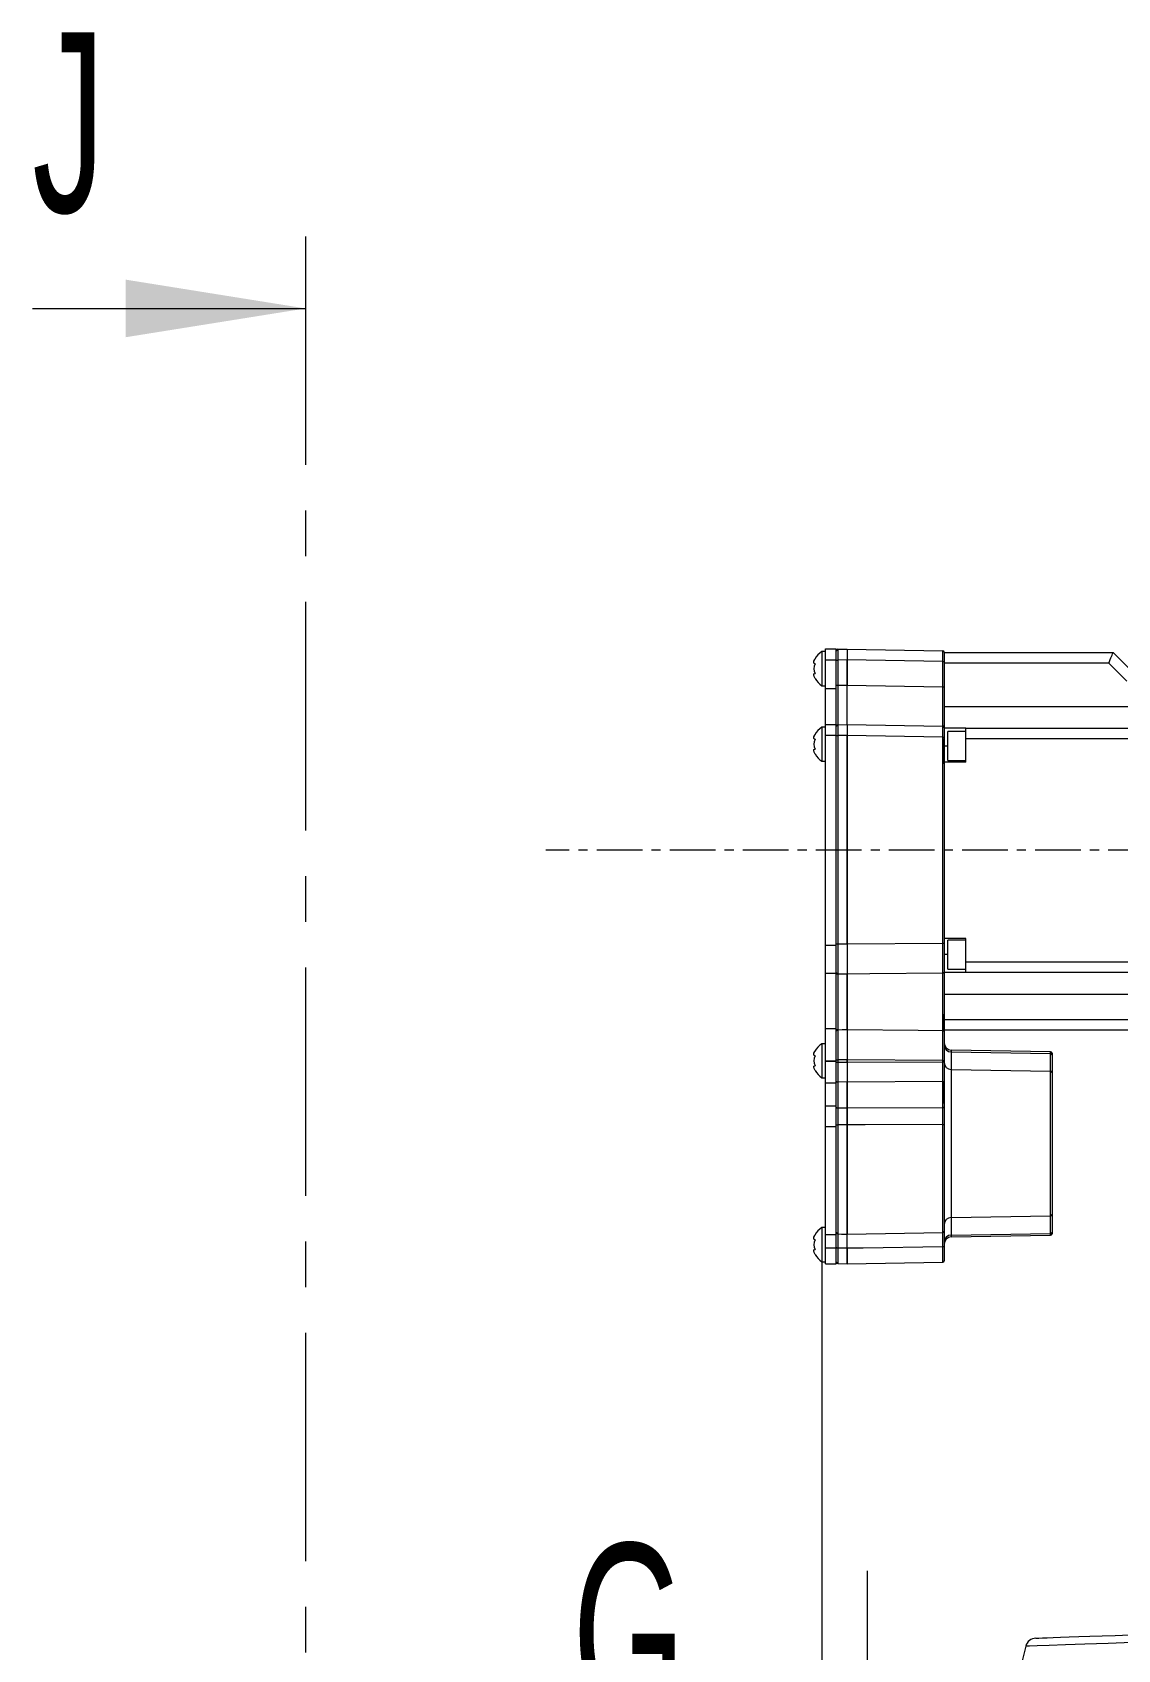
# Model space of a CAD drawing. Header units: millimetres. Extents: x 26 to 585, y 36 to 406.
# Drawn here: x 260.4 to 290.59, y 281.52 to 326.49 of the extents above; entities that cross this region are included whole.
import ezdxf

# ---------------------------------------------------------------- set-up
doc = ezdxf.new("R2010")
doc.units = ezdxf.units.MM
doc.linetypes.add('CENTER', pattern=[10.16, 6.35, -1.27, 1.27, -1.27])
doc.linetypes.add('CENTERX2', pattern=[20.32, 12.7, -2.54, 2.54, -2.54])
doc.styles.add('SLDTEXTSTYLE0', font='TXT', dxfattribs={"width": 0.605})
doc.dimstyles.new('SLDDIMSTYLE0', dxfattribs={"dimtxt": 3.5, "dimasz": 3.5, "dimexe": 0, "dimexo": 0.0625, "dimgap": 0.875, "dimtad": 1, "dimtoh": 1, "dimlfac": 10, "dimrnd": 1e-09, "dimzin": 12, "dimdsep": 46, "dimtxsty": 'SLDTEXTSTYLE0', "dimsah": 1, "dimcen": 0.09, "dimadec": 0, "dimazin": 0, "dimtfac": 1, "dimtdec": 3, "dimtofl": 0, "dimtmove": 0, "dimatfit": 3, "dimfxl": 1, "dimfrac": 2, "dimtolj": 1, "dimtzin": 12, "dimarcsym": 0})

# ---------------------------------------------------------------- blocks, each defined once
blk = doc.blocks.new('*D37')
at = {"color": 7, "linetype": 'Continuous', "lineweight": 0, "transparency": 16777216}
for p, q in [((282.361, 292.308), (282.361, 251.245)), ((304.611, 256.864), (304.611, 251.245)), ((282.361, 252.745), (304.611, 252.745))]:
    blk.add_line(p, q, dxfattribs=at)
for points in [[(282.361, 252.745), (285.861, 252.206), (285.861, 253.283)], [(304.611, 252.745), (301.111, 253.283), (301.111, 252.206)]]:
    blk.add_solid(points, dxfattribs=at)
at = {"color": 7, "linetype": 'Continuous', "lineweight": 0, "transparency": 16777216, "insert": (287.473, 257.256), "char_height": 3.5, "attachment_point": 1, "style": 'SLDTEXTSTYLE0'}
blk.add_mtext('222.5', dxfattribs=at)

msp = doc.modelspace()

# ---------------------------------------------------------------- linework, layer by layer
at = {"color": 7, "linetype": 'CENTER', "lineweight": 0}
msp.add_line((268.002395, 320.811008), (268.002395, 256.796795), dxfattribs=at)
at = {"color": 7, "linetype": 'Continuous', "lineweight": 0}
for p, q in [((260.402395, 318.811008), (268.002395, 318.811008)), ((283.618396, 283.711469), (283.618396, 276.111469))]:
    msp.add_line(p, q, dxfattribs=at)
at = {"color": 7, "linetype": 'Continuous', "lineweight": 15}
for p, q in [((282.46099, 309.346262), (282.760989, 309.346262)), ((282.46099, 309.046266), (282.46099, 309.346262)), ((282.760989, 309.046266), (282.760989, 309.346262)), ((282.799942, 309.334193), (283.059899, 309.340999)), ((283.06208, 309.341011), (285.721687, 309.294585)), ((283.06208, 309.341009), (283.06208, 309.341009)), ((282.46099, 309.271262), (282.360989, 309.271262)), ((282.360989, 309.271262), (282.360989, 308.321265)), ((282.46099, 309.046266), (282.760989, 309.046266)), ((282.46099, 308.246265), (282.46099, 309.046266)), ((282.760989, 308.246265), (282.760989, 309.046266)), ((282.760989, 309.034298), (282.799942, 309.034298)), ((283.059899, 309.041105), (282.799942, 309.034298)), ((282.799942, 309.034298), (282.799942, 308.333815)), ((283.059899, 308.340842), (283.059899, 309.041057)), ((283.06208, 309.041057), (283.059899, 309.041057)), ((283.06208, 309.041057), (283.06208, 308.340842)), ((285.721687, 308.994631), (283.06208, 309.041057)), ((285.721687, 308.294416), (285.721687, 308.994631)), ((285.721687, 308.994631), (285.760989, 308.994631)), ((285.760989, 309.254591), (285.760989, 308.994631)), ((285.760989, 309.246264), (290.460989, 309.246264)), ((285.760989, 308.994631), (285.760989, 308.294416)), ((290.336726, 308.946262), (285.760989, 308.946262)), ((290.836725, 308.446265), (290.336726, 308.946262)), ((290.460989, 309.246264), (290.960989, 308.746264)), ((282.360989, 308.321265), (282.46099, 308.321265)), ((282.46099, 308.246265), (282.760989, 308.246265)), ((282.46099, 307.246266), (282.46099, 308.246265)), ((282.760989, 308.333815), (282.799942, 308.333815)), ((282.760989, 307.246266), (282.760989, 308.246265)), ((282.799942, 308.333815), (283.059899, 308.340622)), ((283.06208, 308.340842), (283.059899, 308.340842)), ((283.06208, 308.340842), (285.721687, 308.294416)), ((285.721687, 308.294416), (285.760989, 308.294416)), ((285.760989, 308.294416), (285.760989, 307.208432)), ((285.760989, 307.746265), (290.960989, 307.746265)), ((282.46099, 307.171265), (282.360989, 307.171265)), ((282.360989, 307.171265), (282.360989, 306.221265)), ((282.46099, 307.246266), (282.760989, 307.246266)), ((282.46099, 306.946264), (282.46099, 307.246266)), ((282.760989, 306.946264), (282.760989, 307.246266)), ((282.799942, 307.234193), (283.059899, 307.241)), ((283.06208, 307.241009), (283.06208, 307.241009)), ((283.06208, 307.241009), (285.721687, 307.194585)), ((285.760989, 307.208432), (285.759989, 307.217569)), ((285.759989, 307.217569), (285.759989, 307.163481)), ((285.759989, 307.163481), (285.759989, 306.894631)), ((286.360989, 307.146264), (285.760989, 307.146264)), ((286.360989, 307.146264), (290.960989, 307.146264)), ((286.360989, 306.846265), (286.360989, 307.146264)), ((282.46099, 306.946264), (282.760989, 306.946264)), ((282.46099, 301.107515), (282.46099, 306.946264)), ((282.760989, 301.107515), (282.760989, 306.946264)), ((282.760989, 306.934295), (282.799942, 306.934295)), ((283.059899, 306.941102), (282.799942, 306.934295)), ((282.799942, 306.934295), (282.799942, 301.146928)), ((283.059899, 301.143856), (283.059899, 306.941054)), ((283.06208, 306.941054), (283.059899, 306.941054)), ((283.06208, 306.941054), (283.06208, 301.143856)), ((285.721687, 306.894631), (283.06208, 306.941054)), ((285.721687, 301.165325), (285.721687, 306.894631)), ((285.721687, 306.894631), (285.759989, 306.894631)), ((285.759989, 306.894631), (285.759989, 306.146801)), ((285.760989, 306.196264), (285.760989, 306.858451)), ((286.360989, 307.046265), (285.860989, 307.046265)), ((285.860989, 306.246264), (285.860989, 307.046265)), ((286.360989, 306.196264), (286.360989, 306.846265)), ((290.960989, 306.846265), (286.360989, 306.846265)), ((282.360989, 306.221265), (282.46099, 306.221265)), ((286.360989, 306.196264), (285.760989, 306.196264)), ((285.760989, 306.166468), (285.760989, 306.196264)), ((285.860989, 306.246264), (286.360989, 306.246264)), ((285.759989, 306.146801), (285.760989, 306.147132)), ((285.760989, 306.147132), (285.760989, 306.166468)), ((285.760989, 306.147132), (285.760989, 301.165325)), ((286.360989, 301.296265), (285.760989, 301.296265)), ((286.360989, 300.646264), (286.360989, 301.296265)), ((282.46099, 301.107515), (282.760989, 301.107515)), ((282.46099, 300.326888), (282.46099, 301.107515)), ((282.760989, 301.146928), (282.799942, 301.146928)), ((282.760989, 300.326888), (282.760989, 301.107515)), ((283.06208, 301.143856), (283.059899, 301.143856)), ((283.059899, 301.14376), (283.059899, 301.143856)), ((283.06208, 301.143856), (285.721687, 301.165325)), ((283.06208, 301.143856), (283.06208, 301.143757)), ((285.721687, 301.165325), (285.760989, 301.165325)), ((285.760989, 301.165325), (285.760989, 300.361196)), ((286.360989, 301.246265), (285.860989, 301.246265)), ((285.860989, 300.446264), (285.860989, 301.246265)), ((285.760989, 300.361196), (285.760989, 299.195678)), ((285.860989, 300.446264), (286.360989, 300.446264)), ((286.360989, 300.646264), (290.960989, 300.646264)), ((286.360989, 300.346265), (286.360989, 300.646264)), ((282.46099, 300.326888), (282.760989, 300.326888)), ((282.46099, 298.794202), (282.46099, 300.326888)), ((282.760989, 298.794202), (282.760989, 300.326888)), ((282.799942, 300.306461), (282.799942, 298.759363)), ((283.059899, 300.302202), (283.059899, 300.302232)), ((283.059899, 298.763622), (283.059899, 300.302202)), ((283.06208, 300.302226), (283.06208, 300.302196)), ((283.06208, 300.302196), (283.06208, 298.763631)), ((285.721687, 298.734976), (285.721687, 300.330851)), ((286.360989, 300.346265), (285.760989, 300.346265)), ((290.960989, 300.346265), (286.360989, 300.346265)), ((285.760989, 299.746264), (290.960989, 299.746264)), ((285.759989, 299.195928), (285.759989, 298.711375)), ((285.760989, 298.746265), (285.760989, 299.195678)), ((285.760989, 299.046264), (290.960989, 299.046264)), ((282.46099, 298.794202), (282.760989, 298.794202)), ((282.46099, 297.891725), (282.46099, 298.794202)), ((282.760989, 297.891725), (282.760989, 298.794202)), ((283.059899, 298.763595), (283.059899, 298.763622)), ((283.06208, 298.763631), (283.06208, 298.763598)), ((285.759989, 298.711375), (285.759989, 297.900502)), ((290.960989, 298.746265), (285.760989, 298.746265)), ((282.46099, 298.371265), (282.360989, 298.371265)), ((282.360989, 298.371265), (282.360989, 297.421266)), ((288.721687, 298.146949), (285.957498, 298.195199)), ((285.957498, 298.141957), (285.957498, 297.657118)), ((285.957498, 298.141957), (288.721687, 298.095686)), ((288.760989, 298.106957), (288.760989, 298.057331)), ((282.46099, 297.891725), (282.760989, 297.891725)), ((282.46099, 297.884903), (282.46099, 297.891725)), ((282.46099, 297.884903), (282.760989, 297.884903)), ((282.46099, 297.284902), (282.46099, 297.884903)), ((282.760989, 297.918899), (282.799942, 297.918899)), ((282.760989, 297.884903), (282.760989, 297.891725)), ((282.760989, 297.284902), (282.760989, 297.884903)), ((282.760989, 297.856579), (282.799942, 297.856579)), ((282.799942, 297.918899), (282.799942, 297.856579)), ((282.799942, 297.856579), (283.059899, 297.854752)), ((283.059898, 297.854754), (283.059898, 297.854807)), ((283.059899, 297.921971), (283.059899, 297.922064)), ((283.06208, 297.921971), (283.059899, 297.921971)), ((283.059899, 297.854806), (283.059899, 297.921971)), ((283.06208, 297.854806), (283.059899, 297.854806)), ((283.06208, 297.854752), (283.059899, 297.854752)), ((283.06208, 297.92207), (283.06208, 297.921971)), ((285.721687, 297.900502), (283.06208, 297.921971)), ((283.06208, 297.921971), (283.06208, 297.854806)), ((283.06208, 297.854806), (285.721687, 297.867245)), ((283.06208, 297.854751), (283.06208, 297.854807)), ((285.721687, 297.900502), (285.759989, 297.900502)), ((285.721687, 297.867245), (285.721687, 297.900502)), ((285.721687, 297.867245), (285.759989, 297.867245)), ((285.759989, 297.900502), (285.759989, 297.867245)), ((285.759989, 297.867245), (285.759989, 297.332884)), ((285.957498, 297.657118), (285.957498, 293.535412)), ((285.957498, 297.657118), (288.721687, 297.610847)), ((288.721687, 297.610847), (288.721687, 298.095686)), ((288.760989, 298.057331), (288.760989, 297.572491)), ((282.360989, 297.421266), (282.46099, 297.421266)), ((282.46099, 297.284902), (282.760989, 297.284902)), ((282.46099, 296.646265), (282.46099, 297.284902)), ((282.760989, 296.646265), (282.760989, 297.284902)), ((283.059899, 297.304941), (282.799942, 297.306765)), ((282.799942, 297.306765), (282.799942, 296.58562)), ((283.059898, 297.304896), (283.059898, 297.304942)), ((283.059899, 296.583618), (283.059899, 297.304896)), ((285.721687, 297.31733), (283.06208, 297.30489)), ((283.06208, 297.304891), (283.06208, 297.30494)), ((283.06208, 297.30489), (283.06208, 296.583612)), ((285.721687, 296.597544), (285.721687, 297.31733)), ((285.759989, 297.332884), (285.759989, 296.706886)), ((285.760989, 296.705485), (285.760989, 297.289393)), ((288.721687, 293.581683), (288.721687, 297.610847)), ((288.760989, 297.572491), (288.760989, 293.620036)), ((282.46099, 296.646265), (282.760989, 296.646265)), ((282.46099, 296.065412), (282.46099, 296.646265)), ((282.760989, 296.065412), (282.760989, 296.646265)), ((283.059899, 296.583573), (283.059899, 296.583618)), ((283.06208, 296.583612), (285.721687, 296.597544)), ((283.06208, 296.583612), (283.06208, 296.58357)), ((285.759989, 296.706886), (285.760989, 296.705485)), ((285.760989, 296.705485), (285.760989, 296.617542)), ((285.760989, 296.617542), (285.760989, 296.125914)), ((282.46099, 296.065412), (282.760989, 296.065412)), ((282.46099, 293.06585), (282.46099, 296.065412)), ((282.760989, 293.06585), (282.760989, 296.065412)), ((282.799942, 296.113614), (282.799942, 293.080903)), ((283.059899, 296.111924), (283.059899, 296.11196)), ((283.059899, 293.074391), (283.059899, 296.111924)), ((283.06208, 296.111957), (283.06208, 296.111921)), ((283.06208, 296.111921), (283.06208, 293.074379)), ((285.721687, 293.118874), (285.721687, 296.123166)), ((285.760989, 296.125914), (285.760989, 293.15861)), ((288.760989, 293.620036), (288.760989, 293.135197)), ((282.46099, 293.258266), (282.360989, 293.258266)), ((282.360989, 293.258266), (282.360989, 292.308263)), ((285.760989, 293.15861), (285.760989, 292.746145)), ((285.957498, 293.535412), (288.721687, 293.581683)), ((285.957498, 293.535412), (285.957498, 293.05057)), ((288.721687, 293.096841), (288.721687, 293.581683)), ((282.46099, 293.06585), (282.760989, 293.06585)), ((282.46099, 292.696548), (282.46099, 293.06585)), ((282.760989, 292.696548), (282.760989, 293.06585)), ((283.059899, 293.074382), (283.059899, 293.074391)), ((283.06208, 293.074379), (285.721687, 293.118874)), ((283.06208, 293.074379), (283.06208, 293.074373)), ((285.760989, 292.746145), (285.760989, 292.337937)), ((285.957498, 293.05057), (288.721687, 293.096841)), ((285.957498, 292.997328), (288.721687, 293.045578)), ((288.760989, 293.135197), (288.760989, 293.085573)), ((282.360989, 292.308263), (282.46099, 292.308263)), ((282.46099, 292.696548), (282.760989, 292.696548)), ((282.46099, 292.246265), (282.46099, 292.696548)), ((282.760989, 292.246265), (282.760989, 292.696548)), ((282.799942, 292.258338), (283.059899, 292.251528)), ((283.059899, 292.683948), (283.059899, 292.683984)), ((283.06208, 292.683975), (283.06208, 292.683942)), ((283.06208, 292.251519), (285.721687, 292.297942)), ((282.46099, 292.246265), (282.760989, 292.246265)), ((288.029825, 281.621606), (287.565286, 279.763452))]:
    msp.add_line(p, q, dxfattribs=at)
at = {"color": 8, "linetype": 'Continuous', "lineweight": 15}
for p, q in [((285.860989, 306.646264), (285.760989, 306.646264)), ((285.860989, 300.846265), (285.760989, 300.846265)), ((285.957498, 298.195199), (285.957498, 298.141957)), ((288.721687, 298.095686), (288.721687, 298.146949)), ((285.721687, 292.297942), (285.721687, 292.720882)), ((285.957498, 293.05057), (285.957498, 292.997328)), ((288.721687, 293.045578), (288.721687, 293.096841)), ((282.799942, 292.689417), (282.799942, 292.258338)), ((283.059899, 292.251528), (283.059899, 292.683948)), ((283.06208, 292.683942), (283.06208, 292.251519))]:
    msp.add_line(p, q, dxfattribs=at)
at = {"color": 7, "linetype": 'CENTERX2', "lineweight": 0, "ltscale": 0.1}
msp.add_line((326.135071, 303.746264), (274.680964, 303.746264), dxfattribs=at)
at = {"color": 7, "linetype": 'Continuous', "lineweight": 15, "flags": 128}
for points in [[(282.171648, 308.933763), (282.144014, 308.939342), (282.133557, 308.966563), (282.140887, 309.005229), (282.161157, 309.052227), (282.171648, 309.071265)], [(290.336726, 308.946262), (290.358303, 308.998356), (290.379225, 309.048871), (290.398858, 309.096263), (290.4166, 309.139101), (290.431917, 309.176079), (290.44434, 309.206072), (290.453496, 309.228174), (290.459101, 309.241704), (290.460989, 309.246264)], [(282.171648, 308.521266), (282.144014, 308.578379), (282.133557, 308.625437), (282.140887, 308.650182), (282.161157, 308.659095), (282.171648, 308.658765)], [(282.171648, 306.833763), (282.144014, 306.839342), (282.133557, 306.866563), (282.140887, 306.905229), (282.161157, 306.952224), (282.171648, 306.971265)], [(282.171648, 306.421263), (282.144014, 306.478379), (282.133557, 306.525437), (282.140887, 306.550182), (282.161157, 306.559096), (282.171648, 306.558765)], [(282.799942, 301.146928), (282.799867, 300.933588), (282.799841, 300.588546), (282.799863, 300.475276), (282.799942, 300.306461)], [(282.799942, 301.146928), (282.92459, 301.145411), (283.059899, 301.14376)], [(285.721687, 300.330851), (285.721754, 300.615037), (285.721735, 300.961263), (285.721718, 301.040415), (285.721687, 301.165325)], [(283.059899, 300.302232), (282.92459, 300.304435), (282.799942, 300.306461)], [(285.721687, 300.330851), (283.692691, 300.30903), (283.06208, 300.302196)], [(285.760989, 299.195678), (285.760679, 299.195827), (285.759989, 299.195928)], [(282.799942, 298.759363), (282.799867, 298.605827), (282.799841, 298.28288), (282.799863, 298.151261), (282.799942, 297.918899)], [(282.799942, 298.759363), (282.92459, 298.761393), (283.059899, 298.763595)], [(283.06208, 298.763631), (285.03666, 298.742313), (285.721687, 298.734976)], [(285.721687, 297.900502), (285.721754, 298.264552), (285.721735, 298.587559), (285.721718, 298.648209), (285.721687, 298.734976)], [(282.171648, 298.033763), (282.144014, 298.039342), (282.133557, 298.066563), (282.140887, 298.105229), (282.161157, 298.152224), (282.171648, 298.171265)], [(282.171648, 297.621263), (282.144014, 297.678379), (282.133557, 297.725437), (282.140887, 297.750182), (282.161157, 297.759096), (282.171648, 297.758765)], [(283.059899, 297.922064), (282.92459, 297.920416), (282.799942, 297.918899)], [(283.06208, 297.92207), (283.061807, 297.92207), (283.061535, 297.922067), (283.061262, 297.922067), (283.060989, 297.922067), (283.060717, 297.922067), (283.060444, 297.922067), (283.060171, 297.922064), (283.059899, 297.922064)], [(282.760989, 297.326759), (282.761732, 297.322921), (282.763935, 297.319225), (282.767514, 297.315813), (282.772337, 297.312803), (282.778225, 297.310314), (282.784959, 297.308437), (282.792289, 297.307239), (282.799942, 297.306765)], [(282.760989, 296.605612), (282.761732, 296.601776), (282.763935, 296.598081), (282.767514, 296.594665), (282.772337, 296.591655), (282.778225, 296.589167), (282.784959, 296.587289), (282.792289, 296.586091), (282.799942, 296.58562)], [(282.799942, 296.58562), (282.799921, 296.23941), (282.799933, 296.160255), (282.799942, 296.113614)], [(282.799942, 296.58562), (282.909215, 296.584759), (283.059899, 296.583573)], [(283.059899, 296.11196), (283.059972, 296.470649), (283.059899, 296.583573)], [(283.06208, 296.58357), (283.062196, 296.470646), (283.06208, 296.111957)], [(285.721687, 296.597544), (285.729391, 296.597988), (285.736779, 296.599165), (285.743574, 296.601034), (285.749519, 296.603523), (285.754392, 296.606539), (285.75801, 296.609969), (285.760238, 296.613682), (285.760989, 296.617542)], [(285.721687, 296.123166), (285.721702, 296.251268), (285.721702, 296.468914), (285.721687, 296.597544)], [(283.059899, 296.11196), (282.909215, 296.11292), (282.799942, 296.113614)], [(285.721687, 296.123166), (283.561335, 296.11404), (283.06208, 296.111921)], [(282.171648, 292.920763), (282.144014, 292.926342), (282.133557, 292.953564), (282.140887, 292.992226), (282.161157, 293.039224), (282.171648, 293.058265)], [(282.760989, 292.714892), (282.761732, 292.710001), (282.763935, 292.705292), (282.767514, 292.700941), (282.772337, 292.697109), (282.778225, 292.693935), (282.784959, 292.691542), (282.792289, 292.690016), (282.799942, 292.689417)], [(282.799942, 293.080903), (282.906521, 293.07823), (283.059899, 293.074382)], [(285.721687, 292.720882), (283.505449, 292.690117), (283.06208, 292.683942)], [(285.760989, 292.746145), (285.760238, 292.74127), (285.75801, 292.736579), (285.754392, 292.732246), (285.749519, 292.728434), (285.743574, 292.72529), (285.736779, 292.722929), (285.729391, 292.721442), (285.721687, 292.720882)], [(282.171648, 292.508263), (282.144014, 292.565379), (282.133557, 292.612437), (282.140887, 292.637182), (282.161157, 292.646096), (282.171648, 292.645765)], [(283.059899, 292.683984), (282.906521, 292.687187), (282.799942, 292.689417)], [(288.309467, 281.84494), (288.31012, 281.844964), (288.335062, 281.845834), (288.396089, 281.847965), (288.493069, 281.851352), (288.625782, 281.855986), (288.793932, 281.861859), (288.997143, 281.868955), (289.234959, 281.877259), (289.506849, 281.886754), (289.812203, 281.897418), (290.15034, 281.909225), (290.520502, 281.922152), (290.921859, 281.936168), (291.353514, 281.951242), (291.814501, 281.96734), (292.303789, 281.984425), (292.820282, 282.002462)]]:
    msp.add_lwpolyline(points, dxfattribs=at)
at = {"color": 8, "linetype": 'Continuous', "lineweight": 15, "flags": 128}
msp.add_lwpolyline([(295.776145, 281.883698), (295.272884, 281.866432), (294.303085, 281.833159), (293.382669, 281.801579), (292.524218, 281.772127), (291.729677, 281.744865), (290.988108, 281.719422), (290.321941, 281.696565), (289.675445, 281.674381), (289.13094, 281.655698), (288.681433, 281.640274), (288.347214, 281.628806), (288.135703, 281.621549), (288.036739, 281.618153), (288.042804, 281.618362)], dxfattribs=at)
at = {"color": 7, "linetype": 'Continuous', "lineweight": 15}
for centre, radius, start, end in [((283.061262, 309.291106), 0.049912, 89.060834, 91.5653432), ((282.397637, 308.796264), 0.264532, 148.6823964, 211.3176036), ((282.690404, 308.769781), 0.6, 123.300177, 151.0485812), ((282.800989, 309.294206), 0.04, 91.5, 180), ((283.060808, 309.107644), 0.066546, 269.2173545, 271.0957364), ((285.720989, 309.254591), 0.04, 0, 89), ((282.690404, 308.822748), 0.6, 209.7990659, 236.699823), ((283.062626, 307.9414), 0.399231, 90.0782743, 90.3913606), ((282.690404, 306.669781), 0.6, 123.300177, 151.0485812), ((282.800989, 307.194206), 0.04, 91.5, 180), ((283.061205, 307.188496), 0.052519, 89.0447569, 91.424878), ((285.720989, 307.154591), 0.04, 12.8385681, 89), ((282.397637, 306.696264), 0.264532, 148.6823964, 211.3176036), ((283.061535, 306.808031), 0.133081, 89.7651975, 90.7044374), ((282.690404, 306.722748), 0.6, 209.7990659, 236.699823), ((431.439089, 300.722996), 148.379787, 179.83752478, 180.16247522), ((283.060808, 301.010686), 0.133078, 89.4521001, 90.3913541), ((518.16404, 300.722992), 235.102336, 179.89745698, 180.10254302), ((285.725408, 300.366655), 0.035997, 264.0661073, 351.2769793), ((282.796575, 300.342275), 0.035971, 188.3941036, 275.3710551), ((283.061159, 300.364327), 0.062107, 268.837135, 270.8497741), ((283.061159, 300.364297), 0.062107, 268.837135, 270.8497741), ((282.796572, 298.723553), 0.035968, 84.6238927, 171.6109486), ((431.439834, 298.342829), 148.380532, 179.83752502, 180.16247498), ((283.061233, 298.704294), 0.059343, 89.1816141, 91.2880208), ((283.061085, 298.693895), 0.06971, 89.1817191, 90.9748267), ((518.16286, 298.342834), 235.101156, 179.89745682, 180.10254318), ((285.724142, 298.696078), 0.038975, 23.1092328, 93.6106166), ((282.690404, 297.869781), 0.6, 123.300177, 151.0485812), ((285.960989, 298.395169), 0.2, 180, 269), ((285.95681, 298.33782), 0.195864, 181.1957888, 270.2012836), ((288.720989, 298.106956), 0.04, 0, 89), ((282.397637, 297.896264), 0.264532, 148.6823964, 211.3176036), ((285.956807, 297.852978), 0.195861, 181.1957973, 270.2021652), ((288.721826, 298.056514), 0.039172, 1.1937121, 90.2024702), ((282.690404, 297.922748), 0.6, 209.7990659, 236.699823), ((283.060989, 297.413061), 0.108125, 269.4219909, 270.5780091), ((283.061262, 297.404697), 0.09981, 269.2172852, 270.4696239), ((285.726563, 297.360261), 0.043207, 263.520917, 320.6817158), ((288.721823, 297.571672), 0.039175, 1.1981837, 90.1979986), ((283.061262, 296.683418), 0.09981, 269.2172852, 270.4696239), ((283.061143, 296.696365), 0.112799, 269.3676677, 270.4757866), ((282.790437, 296.252227), 0.138938, 257.7631465, 273.922643), ((283.061171, 296.245032), 0.133078, 269.4521001, 270.3913542), ((283.061535, 296.511143), 0.399222, 269.7651817, 270.0782726), ((285.731342, 296.267508), 0.144665, 266.1730738, 281.8255441), ((288.721826, 293.620855), 0.039172, 269.7975935, 358.8017735), ((282.690404, 292.756781), 0.6, 123.300177, 151.0485812), ((285.721121, 293.158738), 0.039868, 270.8131278, 359.8155521), ((285.956813, 293.339547), 0.195867, 89.7995838, 178.8033438), ((282.397635, 292.783264), 0.26453, 148.6820937, 211.3179063), ((282.800846, 293.120751), 0.039858, 180.1955098, 268.6996561), ((515.26059, 292.88516), 232.46073, 179.95175419, 180.04824581), ((283.061262, 293.124284), 0.049912, 268.4346568, 270.939166), ((283.061205, 293.126885), 0.052519, 268.575122, 270.9552431), ((228.356815, 292.879183), 54.703432, 359.79555, 0.20445), ((248.857153, 292.879174), 34.205484, 359.6730304, 0.3269696), ((-37.751472, 292.919878), 323.47322, 359.96475246, 0.03524754), ((285.956807, 292.854711), 0.195861, 89.7978348, 178.8042027), ((285.960989, 292.79736), 0.2, 91, 180), ((288.721823, 293.136016), 0.039175, 269.8020014, 358.8018163), ((288.720989, 293.085572), 0.04, 271, 0), ((282.690404, 292.809748), 0.6, 209.7990659, 236.699823), ((282.800989, 292.298323), 0.04, 180, 268.5), ((283.061306, 292.761287), 0.077316, 268.9568235, 270.5735416), ((283.061232, 292.772658), 0.08872, 269.1390153, 270.5478938), ((285.720989, 292.337937), 0.04, 271, 0), ((283.061207, 292.301512), 0.05, 268.5, 271), ((288.319937, 281.545124), 0.3, 92, 165.3321484)]:
    msp.add_arc(centre, radius, start, end, dxfattribs=at)
for centre, major_axis, ratio, start_param, end_param in [((283.062298, 309.040959), (-0.0024, 0.30004), 0.007994744, 0.000145378, 1.570256472), ((283.062298, 309.040959), (-0.000218, 0.30005), 0.000727525, 0.000177095, 1.570288189), ((282.800989, 309.034117), (-0.001047, 0.300075), 0.003487268, 0.000079143, 1.570190237), ((277.330466, 309.140986), (5.729431, -0.100122), 0.043627687, 0.000762396, 0.000952719), ((277.331775, 309.140986), (5.730303, -0.10016), 0.052345254, 0.00076271, 0.000953033), ((285.720989, 308.994552), (0.000698, 0.300034), 0.002326101, 4.712658378, 6.283150118), ((282.800989, 308.334596), (0.001047, 1.100404), 0.000950863, 1.571507364, 3.141618458), ((309.415287, 307.881156), (26.355381, -0.460561), 0.043627687, 3.142355049, 3.142545372), ((283.056188, 308.341279), (-0.00371, 1.10028), 0.003370391, 3.141669538, 4.711780632), ((309.416596, 307.881156), (26.354509, -0.460523), 0.041732212, 3.14235499, 3.142545313), ((283.056188, 308.341279), (-0.005892, 1.10027), 0.005351984, 3.141660887, 4.711771981), ((285.720989, 308.294765), (-0.000698, 1.10018), 0.000634329, 3.141581179, 4.712072919), ((282.800989, 306.934117), (-0.001047, 0.300075), 0.003487268, 0.000079143, 1.570190237), ((283.062298, 306.940959), (-0.0024, 0.30004), 0.007994744, 0.000145378, 1.570256472), ((283.062298, 306.940959), (-0.000218, 0.30005), 0.000727525, 0.000177095, 1.570288189), ((285.720989, 306.894552), (0.000698, 0.300034), 0.002326101, 4.712658378, 6.283150118), ((277.330466, 307.040986), (5.729431, -0.100122), 0.043627687, 0.000762396, 0.000952719), ((277.331775, 307.040986), (5.730303, -0.10016), 0.052345254, 0.00076271, 0.000953033), ((282.800989, 297.856772), (0.000281, 1.100025), 0.000951822, 1.570973557, 2.094388696), ((283.06579, 297.854914), (0.001579, 1.100016), 0.00535556, 1.570950103, 2.094365242), ((283.06579, 297.854914), (0.000994, 1.100017), 0.003372507, 1.570947783, 2.094362921), ((285.720989, 297.867333), (-0.000187, 1.100011), 0.000634613, 4.188793059, 4.712310215)]:
    msp.add_ellipse(centre, major_axis=major_axis, ratio=ratio, start_param=start_param, end_param=end_param, dxfattribs=at)
at = {"color": 7, "linetype": 'Continuous', "lineweight": 0}
msp.add_solid([(268.002395, 318.811008), (263.002395, 319.611008), (263.002395, 318.011008)], dxfattribs=at)

# ---------------------------------------------------------------- texts
at = {"color": 7, "linetype": 'Continuous', "char_height": 5, "attachment_point": 1, "style": 'SLDTEXTSTYLE0'}
for s, insert in [('J', (260.402395, 326.486706)), ('G', (275.423638, 284.471863))]:
    msp.add_mtext(s, dxfattribs=dict(at, insert=insert))

# ---------------------------------------------------------------- dimensions: what is measured, and where the dimension line sits
at = {"color": 7, "linetype": 'Continuous', "lineweight": 0}
dim = msp.add_linear_dim(base=(304.610989, 252.744615), p1=(282.360989, 292.308264), p2=(304.610989, 256.863587), dimstyle='SLDDIMSTYLE0', dxfattribs=at)
dim.commit()
dim.dimension.update_dxf_attribs({"geometry": '*D37', "text_midpoint": (293.485989, 252.744615), "dimtype": 160})

doc.saveas('drawing.dxf')
